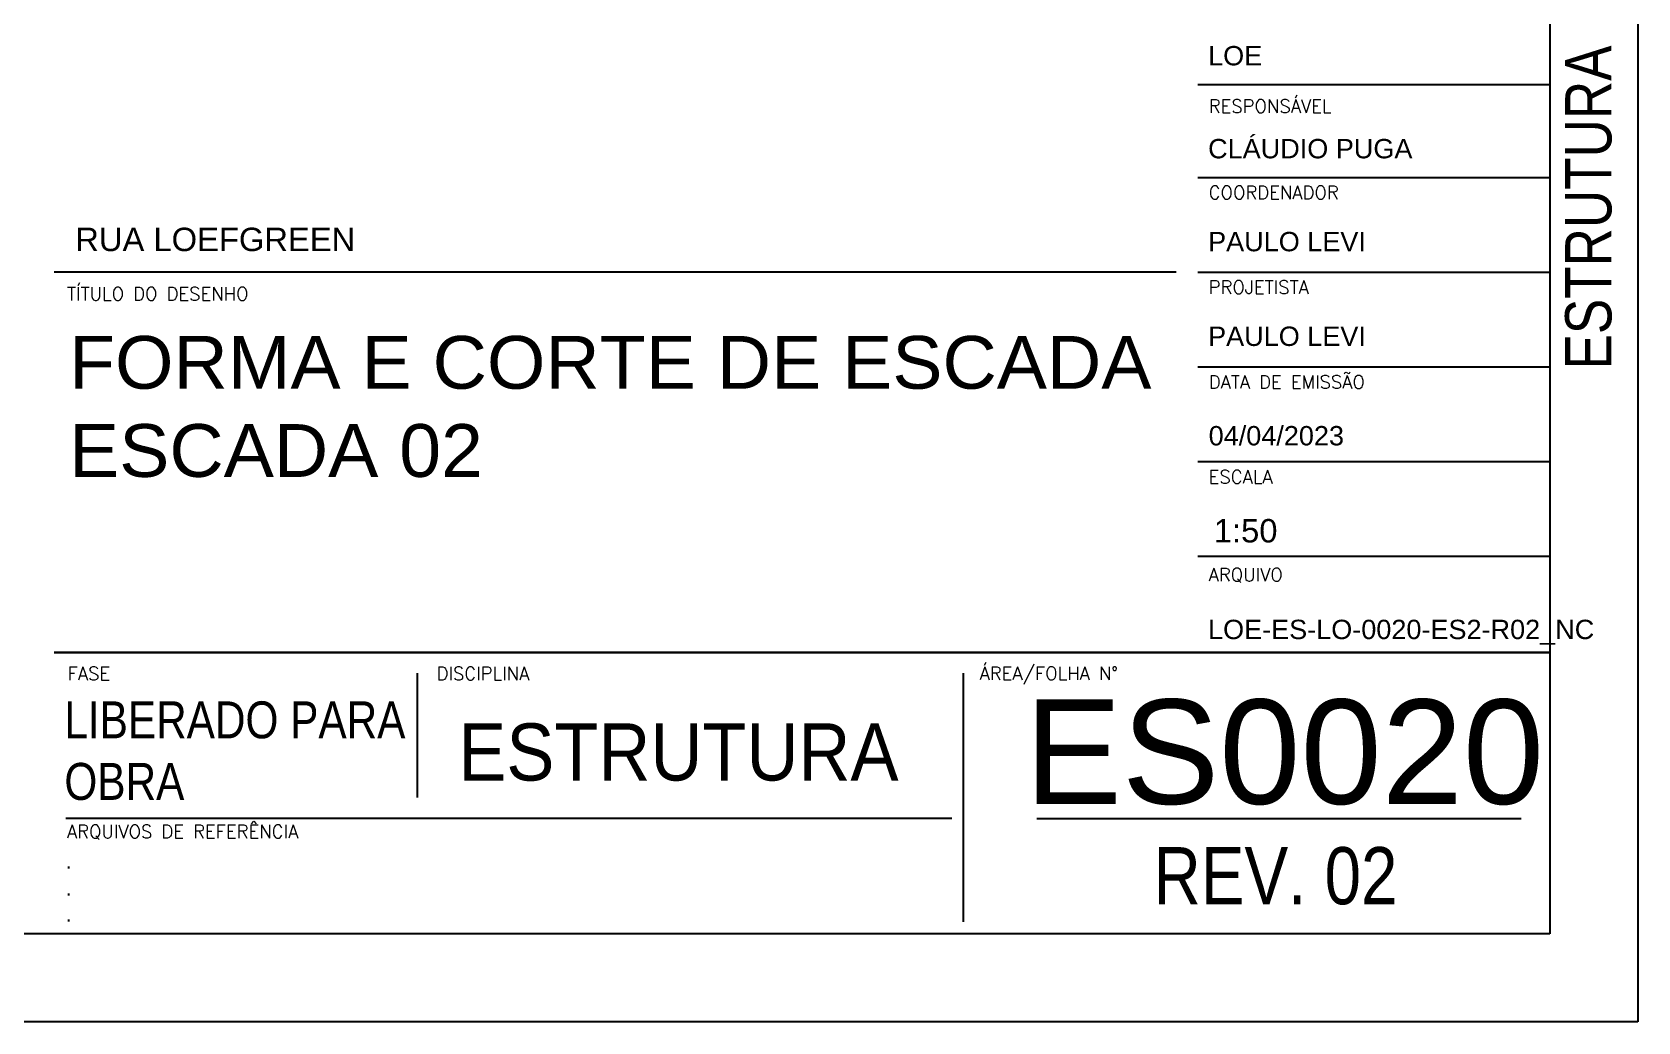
# Model space of a CAD drawing. Extents: x 0 to 6870, y 0 to 4205.
# Drawn here: x 5958 to 6870, y 0 to 563 of the extents above; entities that cross this region are included whole.
import ezdxf

# ---------------------------------------------------------------- set-up
doc = ezdxf.new("R2010")
doc.units = 0
doc.header["$LTSCALE"] = 50
doc.header["$MEASUREMENT"] = 0
doc.layers.add('CARIMBO', color=7, linetype='CONTINUOUS')
doc.layers.add('F-MARGEM', color=1, linetype='CONTINUOUS')
doc.styles.add('AR-REF', font='arial.ttf')
doc.styles.add('CONT-TITULO', font='arial.ttf')
doc.styles.add('NFOLHA', font='ARIALN.TTF')
doc.styles.add('STYLE3', font='romans.shx')
doc.styles.add('TITULO DESENHO', font='arial.ttf', dxfattribs={"width": 1.02})

# ---------------------------------------------------------------- blocks, each defined once
blk = doc.blocks.new('A0-1L')
at = {"layer": 'F-MARGEM', "color": 2}
for p, q in [((137.4, 84.1), (137.4, 0)), ((137.4, 0), (0, 0))]:
    blk.add_line(p, q, dxfattribs=at)
blk.add_lwpolyline([(0, 84.1), (137.4, 84.1), (137.4, 0), (0, 0)], close=True, dxfattribs=at)
at = {"layer": 'F-MARGEM', "color": 7}
blk.add_lwpolyline([(2.5, 83.1), (136.4, 83.1), (136.4, 1), (2.5, 1)], close=True, dxfattribs=at)

msp = doc.modelspace()

# ---------------------------------------------------------------- linework, layer by layer
at = {"layer": 'CARIMBO', "color": 1}
for p, q in [((6620, 532.86), (6820, 532.86)), ((6620, 480.01), (6820, 480.01)), ((6620, 426.19), (6820, 426.19)), ((6620, 372.38), (6820, 372.38)), ((6620, 318.56), (6820, 318.56)), ((6620, 264.74), (6820, 264.74)), ((6176.53, 127.56), (6176.53, 198.32)), ((6486.76, 56.8), (6486.76, 198.32)), ((6480.12, 115.68), (5976.64, 115.68)), ((6528.36, 115.68), (6803.75, 115.68))]:
    msp.add_line(p, q, dxfattribs=at)
at = {"layer": 'CARIMBO', "color": 6}
for p, q in [((6607.61, 426.19), (5970, 426.19)), ((6820, 210), (5970, 210))]:
    msp.add_line(p, q, dxfattribs=at)
at = {"layer": 'CARIMBO', "color": 94}
msp.add_line((5970, 210), (6820, 210), dxfattribs=at)

# ---------------------------------------------------------------- block references
at = {"layer": 'F-MARGEM', "xscale": 50, "yscale": 50, "zscale": 50}
msp.add_blockref('A0-1L', (0, 0), dxfattribs=at)

# ---------------------------------------------------------------- texts
at = {"layer": 'CARIMBO', "color": 5, "style": 'NFOLHA'}
msp.add_text('ESTRUTURA', height=26.325, rotation=90, dxfattribs=at).set_placement((6855, 370.91))
at = {"layer": 'CARIMBO', "color": 2, "style": 'STYLE3'}
for s, p in [('RESPONSÁVEL', (6626.14, 516.91)), ('COORDENADOR', (6626.09, 467.75)), ('TÍTULO DO DESENHO', (5977.3, 410.22)), ('PROJETISTA', (6626.09, 413.93)), ('DATA DE EMISSÃO', (6626.14, 360.06)), ('ESCALA', (6626.09, 306.11)), ('ARQUIVO', (6626.09, 250.52)), ('FASE', (5977.73, 194.33)), ('DISCIPLINA', (6187.35, 194.33)), ('ÁREA/FOLHA N°', (6495.92, 194.41)), ('ARQUIVOS DE REFERÊNCIA', (5977.29, 104.45))]:
    msp.add_text(s, height=7.5, dxfattribs=at).set_placement(p)
at = {"layer": 'CARIMBO', "color": 3, "style": 'AR-REF'}
for s, height, p in [('RUA LOEFGREEN', 13.31, (5982.03, 438.23)), ('LOE-ES-LO-0020-ES2-R02_NC', 11, (6625.73, 217.63))]:
    msp.add_text(s, height=height, dxfattribs=at).set_placement(p)
at = {"layer": 'CARIMBO', "color": 5}
for s, height, style, width, p in [('FORMA E CORTE DE ESCADA', 30, 'TITULO DESENHO', 1.02, (5978.48, 359.98)), ('ESCADA 02', 30, 'TITULO DESENHO', 1.02, (5978.48, 309.86)), ('ESTRUTURA', 32.5, 'NFOLHA', 1.1, (6199.68, 137.22))]:
    msp.add_text(s, height=height, dxfattribs=dict(at, style=style, width=width)).set_placement(p)
for s, height, style, p in [('ES0020', 59.4, 'CONT-TITULO', (6521.45, 123.92)), ('REV. 02', 32.5, 'NFOLHA', (6594.75, 66.86))]:
    msp.add_text(s, height=height, dxfattribs=dict(at, style=style)).set_placement(p)
at = {"layer": 'CARIMBO', "color": 3, "attachment_point": 1, "style": 'AR-REF'}
for s, insert, char_height, width in [('LOE', (6625.77, 554.83), 11, 676.5286), ('{\\fArial Unicode MS|b0|i0|c0|p34;CLÁUDIO PUGA}', (6625.77, 501.98), 11, 676.5286), ('{\\fArial Unicode MS|b0|i0|c0|p34;PAULO LEVI}', (6625.77, 449.13), 11, 676.5286), ('{\\fArial Unicode MS|b0|i0|c0|p34;PAULO LEVI}', (6625.77, 395.31), 11, 676.5286), ('1:50', (6629.02, 285.9), 13.31, 818.5996), ('.', (5976.47, 96.07), 9, 676.5286), ('.', (5976.47, 80.79), 9, 676.5286), ('.', (5976.47, 65.96), 9, 676.5286)]:
    msp.add_mtext(s, dxfattribs=dict(at, insert=insert, char_height=char_height, width=width))
at = {"layer": 'CARIMBO', "color": 5, "insert": (5975.83, 182.23), "char_height": 21, "attachment_point": 1, "style": 'NFOLHA'}
msp.add_mtext_dynamic_manual_height_columns('LIBERADO PARA OBRA', width=200.6977, gutter_width=1, heights=[0], dxfattribs=at)
at = {"layer": 'CARIMBO', "color": 3, "style": 'AR-REF'}
msp.add_attdef('04/04/2023', (6626.09, 327.77), '', height=11, dxfattribs=at)

doc.saveas('drawing.dxf')
